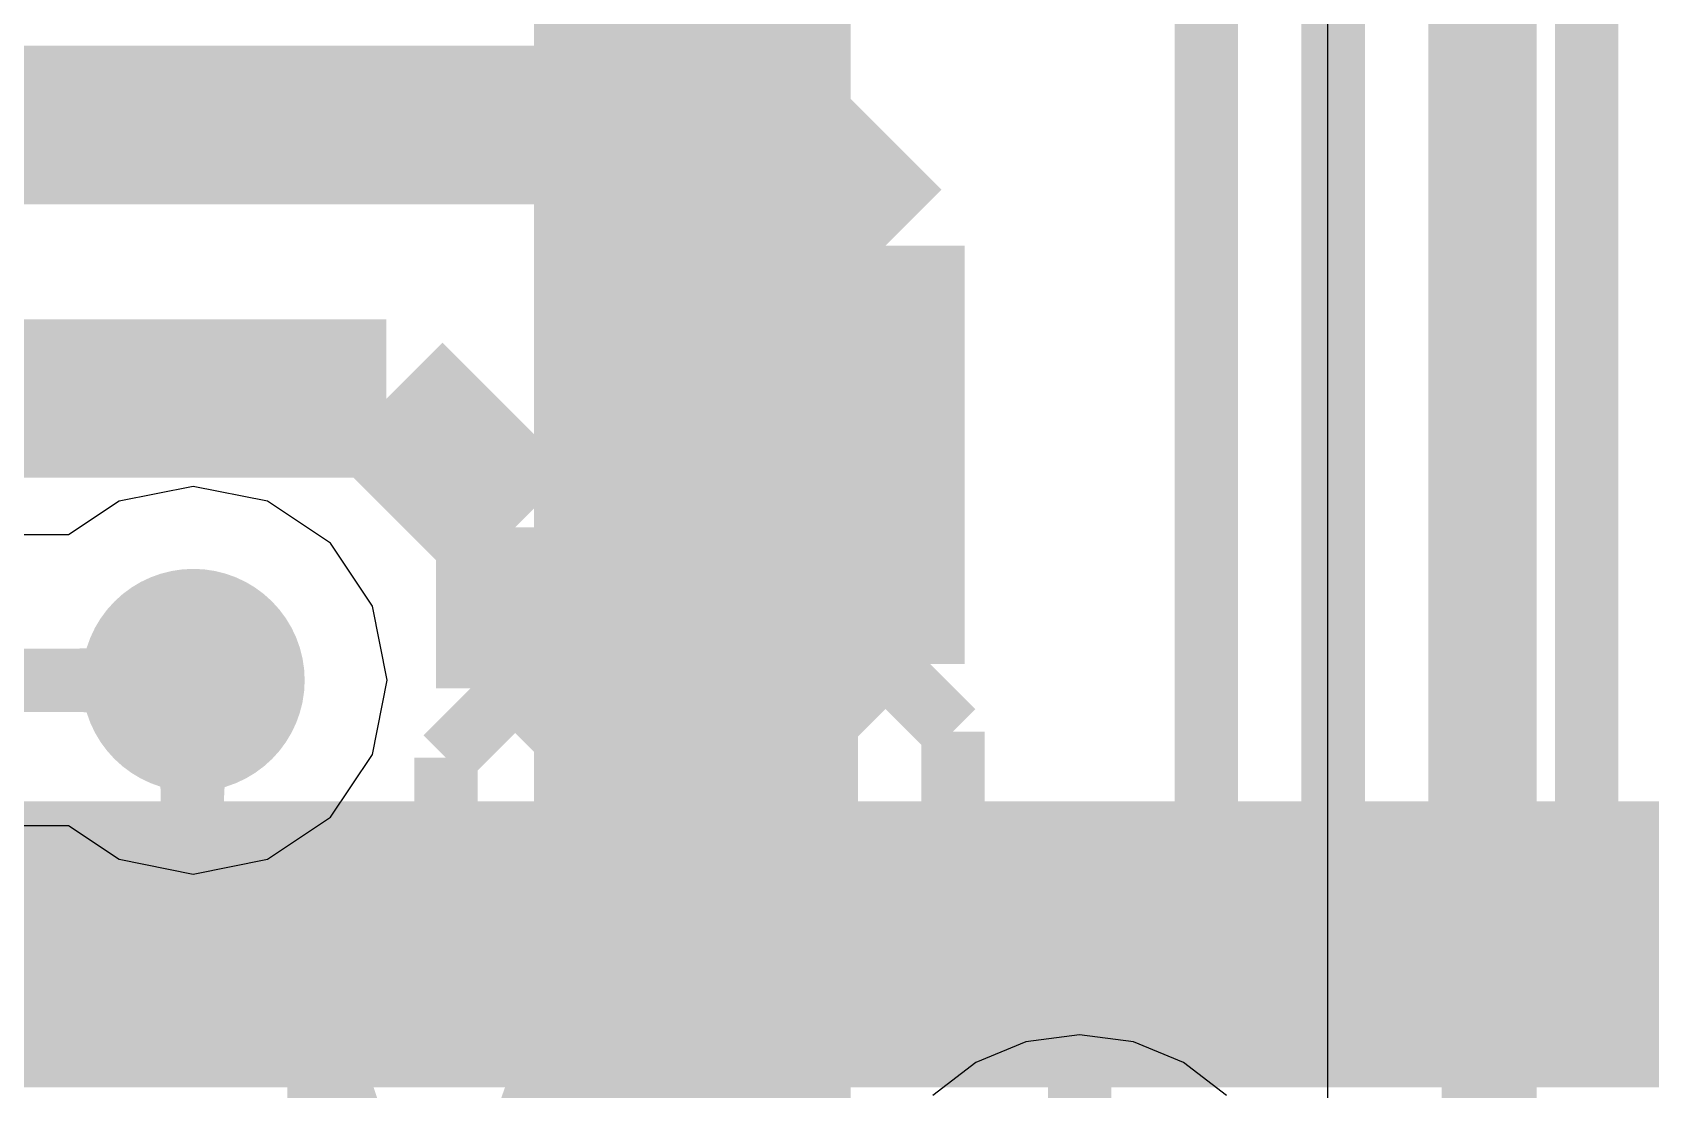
# Model space of a CAD drawing. Extents: x 81 to 196, y 150 to 213.
# Drawn here: x 178.75 to 183.86, y 161.79 to 165.13 of the extents above; entities that cross this region are included whole.
import ezdxf

# ---------------------------------------------------------------- set-up
doc = ezdxf.new("R2010")
doc.units = 0
doc.header["$MEASUREMENT"] = 0
for name, color, linetype in [('BOTTOMLAYER', 5, 'CONTINUOUS'), ('BOTTOMPASTE', 16, 'CONTINUOUS'), ('BOTTOMSOLDER', 6, 'CONTINUOUS'), ('MULTILAYER', 9, 'CONTINUOUS'), ('TOPLAYER', 1, 'CONTINUOUS')]:
    doc.layers.add(name, color=color, linetype=linetype)

msp = doc.modelspace()

# ---------------------------------------------------------------- linework, layer by layer
at = {"layer": 'BOTTOMLAYER'}
for points, const_width in [([(183.654847, 162.249998), (183.654847, 166.814353)], 0.2), ([(183.254797, 162.249998), (183.254797, 166.427003)], 0.2), ([(182.854773, 162.249998), (182.854773, 166.014227)], 0.2), ([(182.454774, 162.249998), (182.454774, 165.271226)], 0.2), ([(181.060974, 164.836226), (175.041174, 164.836226)], 0.499999), ([(181.441974, 164.455226), (181.060974, 164.836226)], 0.499999), ([(181.441974, 163.134426), (181.441974, 164.455226)], 0.499999), ([(179.867174, 163.972626), (176.031774, 163.972626)], 0.499999), ([(180.273574, 163.566226), (179.867174, 163.972626)], 0.499999), ([(180.273574, 163.058226), (180.273574, 163.566226)], 0.499999), ([(181.254776, 162.947228), (181.441974, 163.134426)], 0.2), ([(181.654775, 162.921625), (181.441974, 163.134426)], 0.2), ([(179.25478, 163.080832), (179.257574, 163.083626)], 0.2), ([(179.25478, 162.042226), (179.25478, 163.080832)], 0.2), ([(180.054778, 162.83943), (180.273574, 163.058226)], 0.2), ([(180.454778, 162.877022), (180.273574, 163.058226)], 0.2), ([(181.254776, 162.249998), (181.254776, 162.947228)], 0.2), ([(181.654775, 162.249998), (181.654775, 162.921625)], 0.2), ([(180.454778, 162.249998), (180.454778, 162.877022)], 0.2), ([(180.054778, 162.249998), (180.054778, 162.83943)], 0.2), ([(179.654779, 160.975426), (179.654779, 162.249998)], 0.2), ([(180.854777, 160.924626), (180.854777, 162.249998)], 0.2), ([(182.054774, 161.302426), (182.054774, 162.249998)], 0.2)]:
    msp.add_lwpolyline(points, dxfattribs=dict(at, const_width=const_width))
for points, const_width in [([(179.257574, 162.958628, 1), (179.257574, 163.208624, 1)], 0.249999), ([(179.151509, 162.927561, 1), (179.151509, 163.027561, 1)], 0.1), ([(179.151509, 162.927561, 1), (179.151509, 163.027561, 1)], 0.1), ([(179.151509, 162.927561, 1), (179.151509, 163.027561, 1)], 0.1), ([(179.151509, 162.927561, 1), (179.151509, 163.027561, 1)], 0.1), ([(179.151509, 162.927561, 1), (179.151509, 163.027561, 1)], 0.1), ([(179.151509, 162.927561, 1), (179.151509, 163.027561, 1)], 0.1), ([(179.151509, 162.927561, 1), (179.151509, 163.027561, 1)], 0.1), ([(179.151509, 162.927561, 1), (179.151509, 163.027561, 1)], 0.1), ([(179.151509, 162.927561, 1), (179.151509, 163.027561, 1)], 0.1), ([(179.151509, 162.927561, 1), (179.151509, 163.027561, 1)], 0.1), ([(179.363639, 162.927561, 1), (179.363639, 163.027561, 1)], 0.1), ([(179.363639, 162.927561, 1), (179.363639, 163.027561, 1)], 0.1), ([(179.363639, 162.927561, 1), (179.363639, 163.027561, 1)], 0.1), ([(179.363639, 162.927561, 1), (179.363639, 163.027561, 1)], 0.1), ([(179.363639, 162.927561, 1), (179.363639, 163.027561, 1)], 0.1), ([(179.363639, 162.927561, 1), (179.363639, 163.027561, 1)], 0.1), ([(179.363639, 162.927561, 1), (179.363639, 163.027561, 1)], 0.1), ([(179.363639, 162.927561, 1), (179.363639, 163.027561, 1)], 0.1), ([(179.363639, 162.927561, 1), (179.363639, 163.027561, 1)], 0.1), ([(179.363639, 162.927561, 1), (179.363639, 163.027561, 1)], 0.1), ([(179.25478, 162.678239, 1), (179.25478, 162.778239, 1)], 0.1), ([(179.25478, 162.678239, 1), (179.25478, 162.778239, 1)], 0.1), ([(179.25478, 162.678239, 1), (179.25478, 162.778239, 1)], 0.1), ([(179.25478, 162.678239, 1), (179.25478, 162.778239, 1)], 0.1), ([(179.25478, 162.678239, 1), (179.25478, 162.778239, 1)], 0.1), ([(179.25478, 162.678239, 1), (179.25478, 162.778239, 1)], 0.1), ([(179.25478, 162.678239, 1), (179.25478, 162.778239, 1)], 0.1), ([(179.25478, 162.678239, 1), (179.25478, 162.778239, 1)], 0.1), ([(179.25478, 162.678239, 1), (179.25478, 162.778239, 1)], 0.1), ([(179.25478, 162.678239, 1), (179.25478, 162.778239, 1)], 0.1), ([(179.25478, 162.66475, 1), (179.25478, 162.764749, 1)], 0.1), ([(179.25478, 162.66475, 1), (179.25478, 162.764749, 1)], 0.1), ([(179.25478, 162.66475, 1), (179.25478, 162.764749, 1)], 0.1), ([(179.25478, 162.66475, 1), (179.25478, 162.764749, 1)], 0.1), ([(179.25478, 162.66475, 1), (179.25478, 162.764749, 1)], 0.1), ([(179.25478, 162.66475, 1), (179.25478, 162.764749, 1)], 0.1), ([(179.25478, 162.66475, 1), (179.25478, 162.764749, 1)], 0.1), ([(179.25478, 162.66475, 1), (179.25478, 162.764749, 1)], 0.1), ([(179.25478, 162.66475, 1), (179.25478, 162.764749, 1)], 0.1), ([(179.25478, 162.66475, 1), (179.25478, 162.764749, 1)], 0.1), ([(179.654779, 162.199945, 1), (179.654779, 162.299945, 1)], 0.1), ([(179.654779, 161.750832, 1), (179.654779, 161.850832, 1)], 0.1)]:
    msp.add_lwpolyline(points, format="xyb", close=True, dxfattribs=dict(at, const_width=const_width))
at = {"layer": 'BOTTOMLAYER', "const_width": 0.2}
for points in [[(179.151509, 162.977561, -0.198912), (179.25478, 162.728239)], [(179.151509, 162.977561, -0.198912), (179.25478, 162.728239)], [(179.151509, 162.977561, -0.198912), (179.25478, 162.728239)], [(179.151509, 162.977561, -0.198912), (179.25478, 162.728239)], [(179.151509, 162.977561, -0.198912), (179.25478, 162.728239)], [(179.151509, 162.977561, -0.198912), (179.25478, 162.728239)], [(179.151509, 162.977561, -0.198912), (179.25478, 162.728239)], [(179.151509, 162.977561, -0.198912), (179.25478, 162.728239)], [(179.151509, 162.977561, -0.198912), (179.25478, 162.728239)], [(179.151509, 162.977561, -0.198912), (179.25478, 162.728239)], [(179.25478, 162.714749, -0.198912), (179.363639, 162.977561)], [(179.25478, 162.714749, -0.198912), (179.363639, 162.977561)], [(179.25478, 162.714749, -0.198912), (179.363639, 162.977561)], [(179.25478, 162.714749, -0.198912), (179.363639, 162.977561)], [(179.25478, 162.714749, -0.198912), (179.363639, 162.977561)], [(179.25478, 162.714749, -0.198912), (179.363639, 162.977561)], [(179.25478, 162.714749, -0.198912), (179.363639, 162.977561)], [(179.25478, 162.714749, -0.198912), (179.363639, 162.977561)], [(179.25478, 162.714749, -0.198912), (179.363639, 162.977561)], [(179.25478, 162.714749, -0.198912), (179.363639, 162.977561)], [(180.178776, 161.073277, -0.212598), (179.654779, 162.249945)], [(180.044974, 160.924626, -0.212598), (179.654779, 161.800832)]]:
    msp.add_lwpolyline(points, format="xyb", dxfattribs=at)
at = {"layer": 'BOTTOMLAYER'}
for points in [[(178.954781, 162.599997), (178.754781, 162.599997), (178.954781, 161.899999), (178.754781, 161.899999)], [(179.35478, 162.599997), (179.15478, 162.599997), (179.35478, 161.899999), (179.15478, 161.899999)], [(179.754779, 162.599997), (179.554779, 162.599997), (179.754779, 161.899999), (179.554779, 161.899999)], [(180.154778, 162.599997), (179.954779, 162.599997), (180.154778, 161.899999), (179.954779, 161.899999)], [(180.554777, 162.599997), (180.354778, 162.599997), (180.554777, 161.899999), (180.354778, 161.899999)], [(180.954777, 162.599997), (180.754777, 162.599997), (180.954777, 161.899999), (180.754777, 161.899999)], [(181.354776, 162.599997), (181.154776, 162.599997), (181.354776, 161.899999), (181.154776, 161.899999)], [(181.754775, 162.599997), (181.554775, 162.599997), (181.754775, 161.899999), (181.554775, 161.899999)], [(182.154774, 162.599997), (181.954775, 162.599997), (182.154774, 161.899999), (181.954775, 161.899999)], [(182.554773, 162.599997), (182.354774, 162.599997), (182.554773, 161.899999), (182.354774, 161.899999)], [(182.954773, 162.599997), (182.754773, 162.599997), (182.954773, 161.899999), (182.754773, 161.899999)], [(183.354797, 162.599997), (183.154798, 162.599997), (183.354797, 161.899999), (183.154798, 161.899999)], [(183.754847, 162.599997), (183.554848, 162.599997), (183.754847, 161.899999), (183.554848, 161.899999)]]:
    msp.add_solid(points, dxfattribs=at)
at = {"layer": 'BOTTOMPASTE'}
for points in [[(178.954781, 162.599997), (178.754781, 162.599997), (178.954781, 161.899999), (178.754781, 161.899999)], [(179.35478, 162.599997), (179.15478, 162.599997), (179.35478, 161.899999), (179.15478, 161.899999)], [(179.754779, 162.599997), (179.554779, 162.599997), (179.754779, 161.899999), (179.554779, 161.899999)], [(180.154778, 162.599997), (179.954779, 162.599997), (180.154778, 161.899999), (179.954779, 161.899999)], [(180.554777, 162.599997), (180.354778, 162.599997), (180.554777, 161.899999), (180.354778, 161.899999)], [(180.954777, 162.599997), (180.754777, 162.599997), (180.954777, 161.899999), (180.754777, 161.899999)], [(181.354776, 162.599997), (181.154776, 162.599997), (181.354776, 161.899999), (181.154776, 161.899999)], [(181.754775, 162.599997), (181.554775, 162.599997), (181.754775, 161.899999), (181.554775, 161.899999)], [(182.154774, 162.599997), (181.954775, 162.599997), (182.154774, 161.899999), (181.954775, 161.899999)], [(182.554773, 162.599997), (182.354774, 162.599997), (182.554773, 161.899999), (182.354774, 161.899999)], [(182.954773, 162.599997), (182.754773, 162.599997), (182.954773, 161.899999), (182.754773, 161.899999)], [(183.354797, 162.599997), (183.154798, 162.599997), (183.354797, 161.899999), (183.154798, 161.899999)], [(183.754847, 162.599997), (183.554848, 162.599997), (183.754847, 161.899999), (183.554848, 161.899999)]]:
    msp.add_solid(points, dxfattribs=at)
at = {"layer": 'BOTTOMSOLDER', "const_width": 0.351599}
msp.add_lwpolyline([(179.257574, 162.907828, 1), (179.257574, 163.259424, 1)], format="xyb", close=True, dxfattribs=at)
at = {"layer": 'BOTTOMSOLDER'}
for points in [[(179.056381, 162.701597), (178.653181, 162.701597), (179.056381, 161.798399), (178.653181, 161.798399)], [(179.45638, 162.701597), (179.05318, 162.701597), (179.45638, 161.798399), (179.05318, 161.798399)], [(179.856379, 162.701597), (179.453179, 162.701597), (179.856379, 161.798399), (179.453179, 161.798399)], [(180.256378, 162.701597), (179.853179, 162.701597), (180.256378, 161.798399), (179.853179, 161.798399)], [(180.656377, 162.701597), (180.253178, 162.701597), (180.656377, 161.798399), (180.253178, 161.798399)], [(181.056377, 162.701597), (180.653177, 162.701597), (181.056377, 161.798399), (180.653177, 161.798399)], [(181.456376, 162.701597), (181.053176, 162.701597), (181.456376, 161.798399), (181.053176, 161.798399)], [(181.856375, 162.701597), (181.453175, 162.701597), (181.856375, 161.798399), (181.453175, 161.798399)], [(182.256374, 162.701597), (181.853175, 162.701597), (182.256374, 161.798399), (181.853175, 161.798399)], [(182.656373, 162.701597), (182.253174, 162.701597), (182.656373, 161.798399), (182.253174, 161.798399)], [(183.056373, 162.701597), (182.653173, 162.701597), (183.056373, 161.798399), (182.653173, 161.798399)], [(183.456397, 162.701597), (183.053198, 162.701597), (183.456397, 161.798399), (183.053198, 161.798399)], [(183.856447, 162.701597), (183.453248, 162.701597), (183.856447, 161.798399), (183.453248, 161.798399)], [(184.256497, 162.701597), (183.853298, 162.701597), (184.256497, 161.798399), (183.853298, 161.798399)]]:
    msp.add_solid(points, dxfattribs=at)
at = {"layer": 'MULTILAYER', "const_width": 0.249999}
msp.add_lwpolyline([(179.257574, 162.958628, 1), (179.257574, 163.208624, 1)], format="xyb", close=True, dxfattribs=at)
at = {"layer": 'TOPLAYER'}
for p, q in [((182.837178, 168.993863), (182.837178, 161.749633)), ((179.257574, 163.69538), (179.023465, 163.648814)), ((179.491683, 163.648814), (179.257574, 163.69538)), ((179.023465, 163.648814), (178.86427, 163.542441)), ((179.690149, 163.516201), (179.491683, 163.648814)), ((178.86427, 163.542441), (177.200179, 163.542441)), ((179.822762, 163.317735), (179.690149, 163.516201)), ((179.869328, 163.083626), (179.822762, 163.317735)), ((179.822762, 162.849517), (179.869328, 163.083626)), ((179.690149, 162.651051), (179.822762, 162.849517)), ((177.390222, 162.624811), (178.86427, 162.624811)), ((178.86427, 162.624811), (179.023465, 162.518438)), ((179.491683, 162.518438), (179.690149, 162.651051)), ((179.023465, 162.518438), (179.257574, 162.471872)), ((179.257574, 162.471872), (179.491683, 162.518438)), ((181.885092, 161.942094), (181.726972, 161.8766)), ((182.054774, 161.964431), (181.885092, 161.942094)), ((182.224459, 161.942092), (182.054774, 161.964431)), ((182.382577, 161.8766), (182.224459, 161.942092)), ((181.726972, 161.8766), (181.591191, 161.772409)), ((182.51836, 161.772409), (182.382577, 161.8766))]:
    msp.add_line(p, q, dxfattribs=at)
for points, const_width in [([(183.346974, 161.432626), (183.346974, 169.205026)], 0.299999), ([(180.832374, 160.848426), (180.832374, 168.366826)], 1.000001), ([(179.257574, 163.083626), (177.200174, 163.083626)], 0.2)]:
    msp.add_lwpolyline(points, dxfattribs=dict(at, const_width=const_width))
for points, const_width in [([(179.257574, 162.958628, 1), (179.257574, 163.208624, 1)], 0.249999), ([(179.151509, 163.139691, 1), (179.151509, 163.239691, 1)], 0.1), ([(179.151509, 163.139691, 1), (179.151509, 163.239691, 1)], 0.1), ([(179.151509, 163.139691, 1), (179.151509, 163.239691, 1)], 0.1), ([(179.151509, 163.139691, 1), (179.151509, 163.239691, 1)], 0.1), ([(179.151509, 163.139691, 1), (179.151509, 163.239691, 1)], 0.1), ([(179.151509, 163.139691, 1), (179.151509, 163.239691, 1)], 0.1), ([(179.151509, 163.139691, 1), (179.151509, 163.239691, 1)], 0.1), ([(179.151509, 163.139691, 1), (179.151509, 163.239691, 1)], 0.1), ([(179.151509, 163.139691, 1), (179.151509, 163.239691, 1)], 0.1), ([(179.151509, 163.139691, 1), (179.151509, 163.239691, 1)], 0.1), ([(178.895444, 163.033626, 1), (178.895444, 163.133626, 1)], 0.1), ([(178.895444, 163.033626, 1), (178.895444, 163.133626, 1)], 0.1), ([(178.895444, 163.033626, 1), (178.895444, 163.133626, 1)], 0.1), ([(178.895444, 163.033626, 1), (178.895444, 163.133626, 1)], 0.1), ([(178.895444, 163.033626, 1), (178.895444, 163.133626, 1)], 0.1), ([(178.895444, 163.033626, 1), (178.895444, 163.133626, 1)], 0.1), ([(178.895444, 163.033626, 1), (178.895444, 163.133626, 1)], 0.1), ([(178.895444, 163.033626, 1), (178.895444, 163.133626, 1)], 0.1), ([(178.895444, 163.033626, 1), (178.895444, 163.133626, 1)], 0.1), ([(178.895444, 163.033626, 1), (178.895444, 163.133626, 1)], 0.1), ([(178.895444, 163.033626, 1), (178.895444, 163.133626, 1)], 0.1), ([(178.895444, 163.033626, 1), (178.895444, 163.133626, 1)], 0.1), ([(178.895444, 163.033626, 1), (178.895444, 163.133626, 1)], 0.1), ([(178.895444, 163.033626, 1), (178.895444, 163.133626, 1)], 0.1), ([(178.895444, 163.033626, 1), (178.895444, 163.133626, 1)], 0.1), ([(178.895444, 163.033626, 1), (178.895444, 163.133626, 1)], 0.1), ([(178.895444, 163.033626, 1), (178.895444, 163.133626, 1)], 0.1), ([(178.895444, 163.033626, 1), (178.895444, 163.133626, 1)], 0.1), ([(178.895444, 163.033626, 1), (178.895444, 163.133626, 1)], 0.1), ([(178.895444, 163.033626, 1), (178.895444, 163.133626, 1)], 0.1), ([(179.151509, 162.927561, 1), (179.151509, 163.027561, 1)], 0.1), ([(179.151509, 162.927561, 1), (179.151509, 163.027561, 1)], 0.1), ([(179.151509, 162.927561, 1), (179.151509, 163.027561, 1)], 0.1), ([(179.151509, 162.927561, 1), (179.151509, 163.027561, 1)], 0.1), ([(179.151509, 162.927561, 1), (179.151509, 163.027561, 1)], 0.1), ([(179.151509, 162.927561, 1), (179.151509, 163.027561, 1)], 0.1), ([(179.151509, 162.927561, 1), (179.151509, 163.027561, 1)], 0.1), ([(179.151509, 162.927561, 1), (179.151509, 163.027561, 1)], 0.1), ([(179.151509, 162.927561, 1), (179.151509, 163.027561, 1)], 0.1), ([(179.151509, 162.927561, 1), (179.151509, 163.027561, 1)], 0.1), ([(180.832374, 162.092734, 1), (180.832374, 162.592733, 1)], 0.499999), ([(180.832374, 161.506728, 1), (180.832374, 162.006727, 1)], 0.499999)]:
    msp.add_lwpolyline(points, format="xyb", close=True, dxfattribs=dict(at, const_width=const_width))
for points, const_width in [([(179.151509, 163.189691, -0.198912), (178.895444, 163.083626)], 0.2), ([(179.151509, 163.189691, -0.198912), (178.895444, 163.083626)], 0.2), ([(179.151509, 163.189691, -0.198912), (178.895444, 163.083626)], 0.2), ([(179.151509, 163.189691, -0.198912), (178.895444, 163.083626)], 0.2), ([(179.151509, 163.189691, -0.198912), (178.895444, 163.083626)], 0.2), ([(179.151509, 163.189691, -0.198912), (178.895444, 163.083626)], 0.2), ([(179.151509, 163.189691, -0.198912), (178.895444, 163.083626)], 0.2), ([(179.151509, 163.189691, -0.198912), (178.895444, 163.083626)], 0.2), ([(179.151509, 163.189691, -0.198912), (178.895444, 163.083626)], 0.2), ([(179.151509, 163.189691, -0.198912), (178.895444, 163.083626)], 0.2), ([(178.895444, 163.083626, -0.198912), (179.151509, 162.977561)], 0.2), ([(178.895444, 163.083626, -0.198912), (179.151509, 162.977561)], 0.2), ([(178.895444, 163.083626, -0.198912), (179.151509, 162.977561)], 0.2), ([(178.895444, 163.083626, -0.198912), (179.151509, 162.977561)], 0.2), ([(178.895444, 163.083626, -0.198912), (179.151509, 162.977561)], 0.2), ([(178.895444, 163.083626, -0.198912), (179.151509, 162.977561)], 0.2), ([(178.895444, 163.083626, -0.198912), (179.151509, 162.977561)], 0.2), ([(178.895444, 163.083626, -0.198912), (179.151509, 162.977561)], 0.2), ([(178.895444, 163.083626, -0.198912), (179.151509, 162.977561)], 0.2), ([(178.895444, 163.083626, -0.198912), (179.151509, 162.977561)], 0.2), ([(180.832374, 162.342733, -0.198912), (180.186396, 160.783204)], 1.000001), ([(181.351352, 160.503804, -0.198912), (180.832374, 161.756727)], 1.000001)]:
    msp.add_lwpolyline(points, format="xyb", dxfattribs=dict(at, const_width=const_width))

doc.saveas('drawing.dxf')
